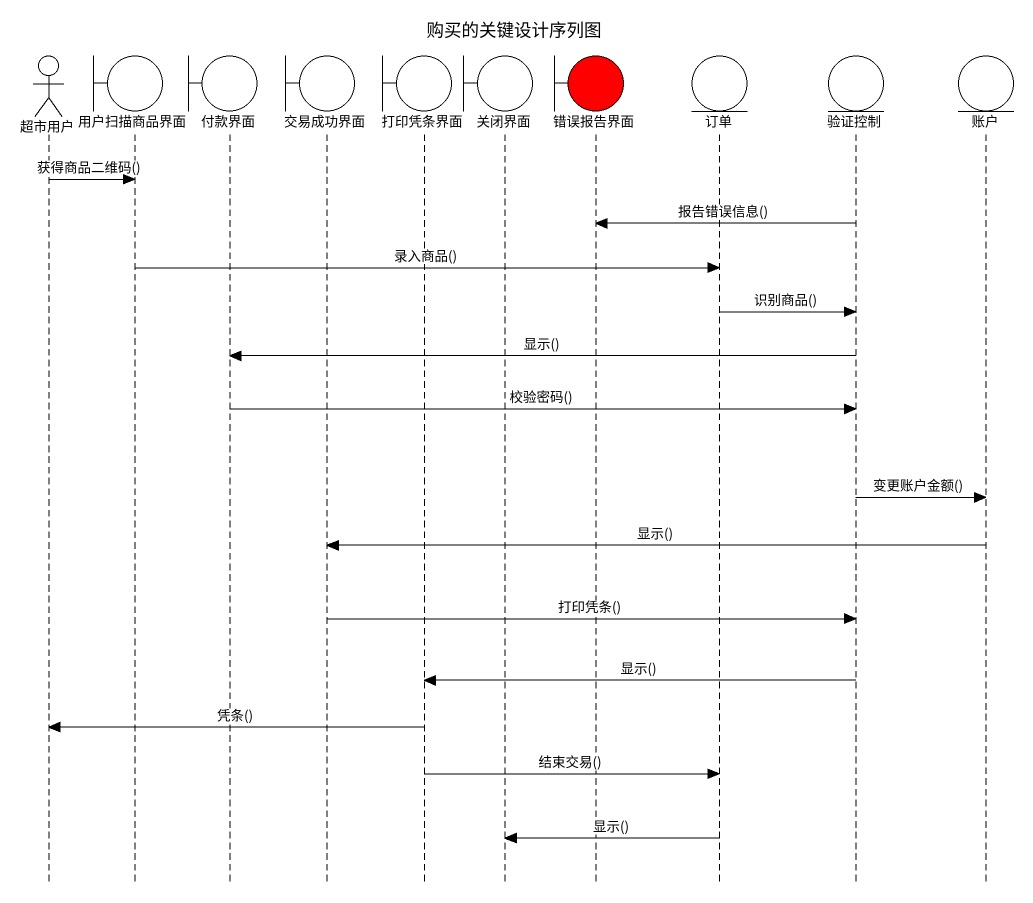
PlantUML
@startuml
title 购买的关键设计序列图
hide footbox
actor 超市用户
boundary 用户扫描商品界面
boundary 付款界面
boundary 交易成功界面
boundary 打印凭条界面
boundary 关闭界面
boundary 错误报告界面 #FF0000
entity 订单
entity 验证控制
entity 账户

超市用户 -> 用户扫描商品界面 : 获得商品二维码()
验证控制 -> 错误报告界面 : 报告错误信息()
用户扫描商品界面 -> 订单 : 录入商品()
订单 -> 验证控制 : 识别商品()
验证控制 -> 付款界面 : 显示()
付款界面 -> 验证控制 : 校验密码()
验证控制 -> 账户 : 变更账户金额()
账户 -> 交易成功界面 : 显示()
交易成功界面 -> 验证控制 : 打印凭条()
验证控制 -> 打印凭条界面 : 显示()
打印凭条界面 -> 超市用户 : 凭条()
打印凭条界面 -> 订单 : 结束交易()
订单 -> 关闭界面 : 显示()
@enduml
